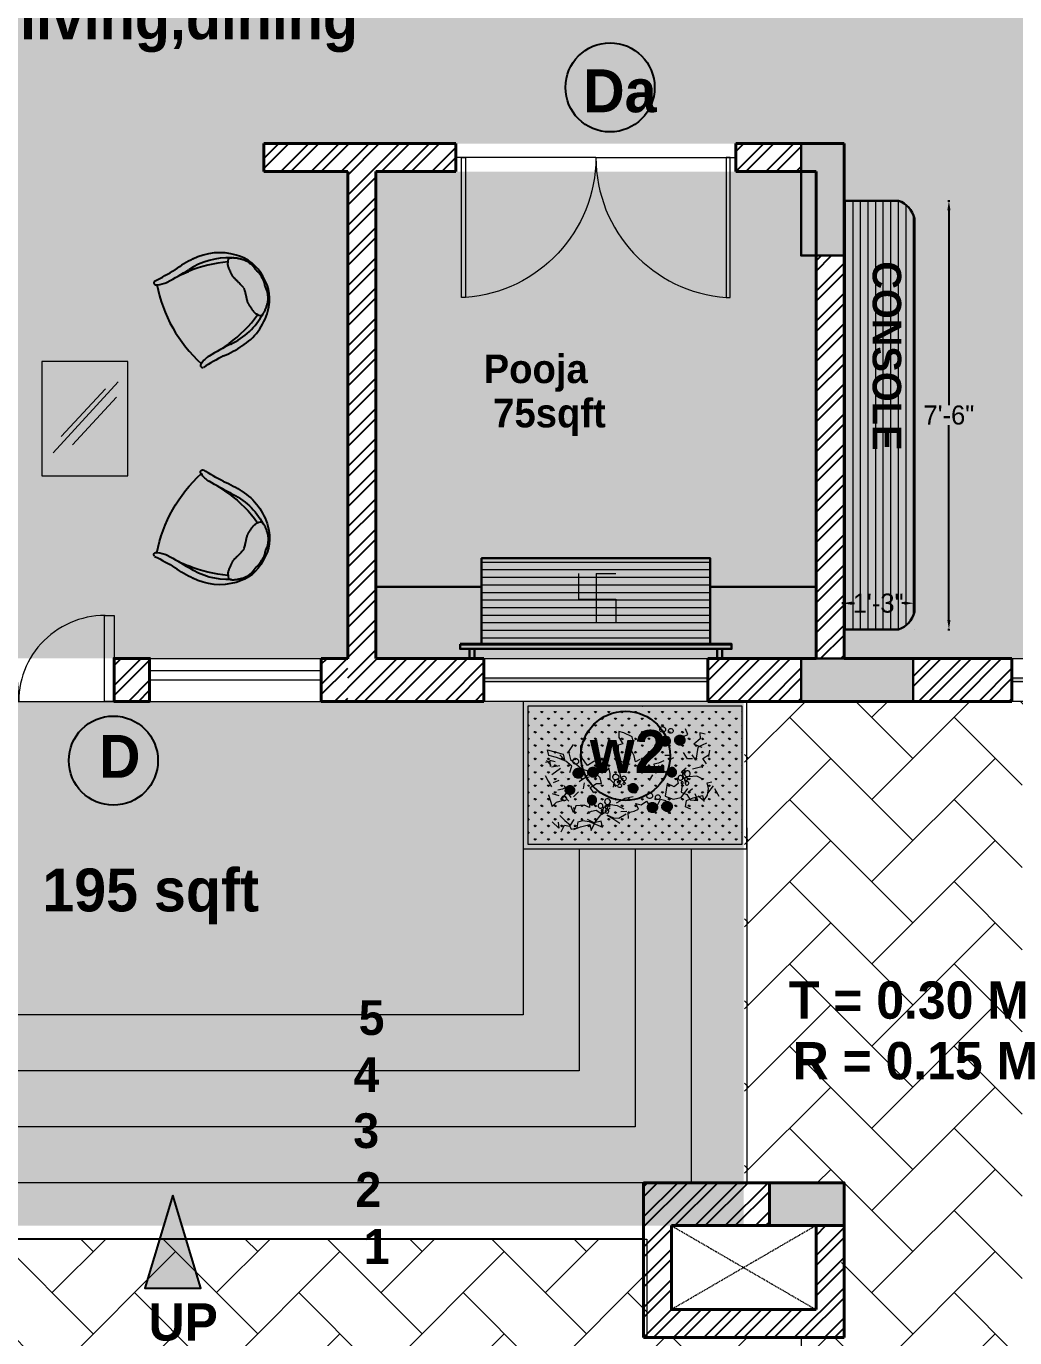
# Model space of a CAD drawing. Header units: feet. Extents: x 3576 to 8206, y -9151 to -6616.
# Drawn here: x 5429.5 to 5636.8, y -8696.9 to -8421.8 of the extents above; entities that cross this region are included whole.
import ezdxf

# ---------------------------------------------------------------- set-up
doc = ezdxf.new("R2010")
doc.units = ezdxf.units.FT
doc.header["$PDMODE"] = 2
doc.linetypes.add('DASHED2', pattern=[0.375, 0.25, -0.125])
doc.layers.get('0').update_dxf_attribs({"linetype": 'CONTINUOUS', "lineweight": 40})
doc.layers.get('Defpoints').update_dxf_attribs({"color": 90, "linetype": 'CONTINUOUS'})
for name, color, linetype, lineweight in [('1fr', 233, 'CONTINUOUS', 5), ('A-GFLR-MBND', 12, 'CONTINUOUS', 5), ('COLUMN', 254, 'CONTINUOUS', 30), ('d&w s', 240, 'CONTINUOUS', 0), ('FURNITURE', 14, 'CONTINUOUS', 0), ('H2', 7, 'CONTINUOUS', 5), ('HACHT', 8, 'CONTINUOUS', 9), ('interiors', 36, 'CONTINUOUS', 25), ('Landscape', 114, 'CONTINUOUS', 5), ('STAIR', 184, 'CONTINUOUS', 9), ('text', 47, 'CONTINUOUS', 25), ('Wall1', 7, 'CONTINUOUS', 40), ('WINDOW', 180, 'CONTINUOUS', 9)]:
    doc.layers.add(name, color=color, linetype=linetype, lineweight=lineweight)
for name, color, linetype, lineweight, true_color in [('A-GFLR-FURN', 7, 'CONTINUOUS', 5, 0xd1752e), ('dimension', 7, 'CONTINUOUS', 5, 0x2b17de), ('h12', 7, 'CONTINUOUS', 5, 0x81cdee)]:
    doc.layers.add(name, color=color, linetype=linetype, lineweight=lineweight, true_color=true_color)
doc.styles.add('ROMANS', font='sanss___.ttf')
doc.styles.get("Standard").update_dxf_attribs({"font": 'GOTHIC.TTF'})
doc.linetypes.add('ZIGZAG', pattern='A,0.0001,-0.2,[131,ltypeshp.shx,S=0.2,R=0,X=-0.2,Y=0],-0.4,[131,ltypeshp.shx,S=0.2,R=180,X=0.2,Y=0],-0.2', length=0.8001)
doc.dimstyles.new('dinesh', dxfattribs={"dimtxt": 4, "dimasz": 2, "dimexe": 0.2, "dimexo": 0.1, "dimgap": 0, "dimtad": 0, "dimtih": 1, "dimtoh": 1, "dimdec": 0, "dimzin": 0, "dimdsep": 46, "dimlunit": 4, "dimtxsty": 'Standard', "dimcen": 0, "dimclrd": 251, "dimclre": 251, "dimclrt": 256, "dimadec": 0, "dimazin": 0, "dimtfac": 0.5, "dimtdec": 0, "dimtofl": 0, "dimtmove": 0, "dimatfit": 2, "dimfxl": 0, "dimtolj": 1, "dimtzin": 0, "dimarcsym": 0})

# ---------------------------------------------------------------- blocks, each defined once
blk = doc.blocks.new('d1')
at = {"color": 8, "lineweight": 0}
blk.add_lwpolyline([(6604.4634, 416.9161, 0.392554), (6605.3019, 416.0161)], format="xyb", dxfattribs=at)
blk.add_lwpolyline([(6604.4634, 416.9161), (6605.3634, 416.9161)], dxfattribs=at)
at = {"color": 1, "lineweight": 0}
blk.add_lwpolyline([(6605.3269, 416.0161), (6605.3269, 416.9161), (6605.3019, 416.9161), (6605.3019, 416.0161)], close=True, dxfattribs=at)
blk = doc.blocks.new('*D201')
at = {"layer": 'Defpoints', "color": 0, "lineweight": 40, "transparency": 16777216}
for p in [(5619.19, -8458.4), (5615.83, -8548.36), (5622.97, -8548.36)]:
    blk.add_point(p, dxfattribs=at)
at = {"layer": 'H2', "color": 251, "lineweight": -2, "transparency": 16777216}
for p, q in [((5622.77, -8458.4), (5623.17, -8458.4)), ((5622.97, -8460.4), (5622.97, -8501.28)), ((5622.97, -8546.36), (5622.97, -8505.48)), ((5622.77, -8548.36), (5623.17, -8548.36))]:
    blk.add_line(p, q, dxfattribs=at)
at = {"layer": 'H2', "color": 251, "lineweight": 40, "transparency": 16777216}
for points in [[(5622.64, -8460.4), (5623.3, -8460.4), (5622.97, -8458.4)], [(5622.64, -8546.36), (5623.3, -8546.36), (5622.97, -8548.36)]]:
    blk.add_solid(points, dxfattribs=at)
at = {"layer": 'H2', "transparency": 16777216, "insert": (5622.97, -8503.38), "char_height": 4, "attachment_point": 5}
blk.add_mtext('\\A1;7\'-6"', dxfattribs=at)
blk = doc.blocks.new('*D202')
at = {"layer": 'Defpoints', "color": 0, "lineweight": 40, "transparency": 16777216}
for p in [(5600.64, -8528.78), (5615.64, -8528.78), (5615.64, -8542.83)]:
    blk.add_point(p, dxfattribs=at)
at = {"layer": 'H2', "color": 251, "lineweight": -2, "transparency": 16777216}
for p, q in [((5600.64, -8542.63), (5600.64, -8543.03)), ((5602.64, -8542.83), (5603.17, -8542.83)), ((5613.64, -8542.83), (5613.1, -8542.83)), ((5615.64, -8542.63), (5615.64, -8543.03))]:
    blk.add_line(p, q, dxfattribs=at)
at = {"layer": 'H2', "color": 251, "lineweight": 40, "transparency": 16777216}
for points in [[(5602.64, -8542.49), (5602.64, -8543.16), (5600.64, -8542.83)], [(5613.64, -8542.49), (5613.64, -8543.16), (5615.64, -8542.83)]]:
    blk.add_solid(points, dxfattribs=at)
at = {"layer": 'H2', "transparency": 16777216, "insert": (5608.14, -8542.83), "char_height": 4, "attachment_point": 5}
blk.add_mtext('\\A1;1\'-3"', dxfattribs=at)
blk = doc.blocks.new('Chair6')
at = {"layer": '1fr', "lineweight": 25, "flags": 128}
for points in [[(-1.26, 6.19), (-1.3, 6.18), (-1.34, 6.16), (-1.37, 6.14), (-1.4, 6.12), (-1.42, 6.09), (-1.45, 6.06), (-1.47, 6.03), (-1.49, 5.98), (-1.52, 5.93), (-1.55, 5.88), (-1.58, 5.81), (-1.61, 5.74), (-1.64, 5.66), (-1.66, 5.58), (-1.69, 5.49), (-1.71, 5.4), (-1.74, 5.3), (-1.75, 5.19), (-1.77, 5.08), (-1.78, 4.96), (-1.8, 4.84), (-1.81, 4.72), (-1.81, 4.6), (-1.82, 4.47), (-1.83, 4.35), (-1.83, 4.22), (-1.83, 4.1), (-1.83, 3.97), (-1.83, 3.85), (-1.82, 3.72), (-1.8, 3.59), (-1.78, 3.47), (-1.76, 3.34), (-1.73, 3.21), (-1.69, 3.08), (-1.65, 2.96), (-1.61, 2.83), (-1.57, 2.72), (-1.53, 2.61), (-1.48, 2.51), (-1.44, 2.41), (-1.4, 2.32), (-1.36, 2.24), (-1.31, 2.17), (-1.28, 2.11), (-1.24, 2.05), (-1.2, 2), (-1.17, 1.95), (-1.14, 1.91), (-1.11, 1.87), (-1.08, 1.84), (-1.06, 1.81), (-1.03, 1.79), (-1.01, 1.76), (-0.99, 1.74), (-0.97, 1.72), (-0.95, 1.69), (-0.93, 1.67), (-0.91, 1.64), (-0.89, 1.62), (-0.87, 1.59), (-0.85, 1.57), (-0.83, 1.54), (-0.82, 1.52), (-0.8, 1.49), (-0.78, 1.47), (-0.76, 1.44), (-0.74, 1.41), (-0.72, 1.39), (-0.7, 1.35), (-0.68, 1.32), (-0.66, 1.28), (-0.64, 1.24), (-0.62, 1.2), (-0.6, 1.15), (-0.58, 1.1), (-0.55, 1.05), (-0.53, 1), (-0.5, 0.94), (-0.47, 0.89), (-0.43, 0.84), (-0.4, 0.78), (-0.36, 0.73), (-0.32, 0.68), (-0.27, 0.63), (-0.23, 0.58), (-0.19, 0.53), (-0.14, 0.48), (-0.1, 0.43), (-0.05, 0.39), (-0.01, 0.35), (0.03, 0.31), (0.07, 0.27), (0.11, 0.24), (0.14, 0.2), (0.17, 0.17)], [(2.56, 2.55), (2.44, 2.75), (2.34, 2.92), (2.25, 3.07), (2.17, 3.2), (2.1, 3.31), (2.04, 3.42), (1.98, 3.52), (1.93, 3.61), (1.88, 3.7), (1.83, 3.79), (1.78, 3.89), (1.74, 3.97), (1.69, 4.06), (1.65, 4.14), (1.61, 4.22), (1.57, 4.3), (1.53, 4.37), (1.49, 4.44), (1.45, 4.51), (1.4, 4.57), (1.36, 4.63), (1.32, 4.69), (1.27, 4.75), (1.22, 4.8), (1.17, 4.85), (1.12, 4.91), (1.06, 4.96), (1, 5.01), (0.93, 5.07), (0.87, 5.12), (0.8, 5.18), (0.73, 5.24), (0.66, 5.31), (0.58, 5.37), (0.51, 5.44), (0.43, 5.51), (0.35, 5.58), (0.27, 5.65), (0.18, 5.72), (0.09, 5.79), (0, 5.86), (-0.11, 5.93), (-0.23, 5.99), (-0.37, 6.05), (-0.54, 6.1), (-0.74, 6.14), (-0.98, 6.17), (-1.26, 6.19)], [(2.56, 2.55), (2.76, 2.43), (2.93, 2.32), (3.08, 2.23), (3.21, 2.15), (3.32, 2.08), (3.43, 2.02), (3.53, 1.96), (3.62, 1.91), (3.71, 1.86), (3.8, 1.81), (3.89, 1.76), (3.98, 1.72), (4.07, 1.67), (4.15, 1.63), (4.23, 1.58), (4.31, 1.54), (4.38, 1.5), (4.45, 1.46), (4.52, 1.42), (4.58, 1.38), (4.64, 1.34), (4.7, 1.29), (4.75, 1.25), (4.81, 1.2), (4.86, 1.15), (4.91, 1.09), (4.97, 1.03), (5.02, 0.97), (5.07, 0.9), (5.13, 0.84), (5.19, 0.77), (5.25, 0.7), (5.31, 0.63), (5.37, 0.55), (5.44, 0.48), (5.51, 0.4), (5.58, 0.32), (5.65, 0.24), (5.72, 0.15), (5.79, 0.06), (5.86, -0.04), (5.93, -0.14), (5.99, -0.26), (6.04, -0.4), (6.09, -0.57), (6.13, -0.77), (6.16, -1.01), (6.18, -1.3)], [(6.18, -1.3), (6.17, -1.34), (6.15, -1.37), (6.14, -1.4), (6.11, -1.43), (6.09, -1.45), (6.06, -1.48), (6.02, -1.5), (5.97, -1.53), (5.92, -1.55), (5.87, -1.58), (5.8, -1.61), (5.73, -1.64), (5.66, -1.67), (5.57, -1.69), (5.48, -1.72), (5.39, -1.74), (5.29, -1.76), (5.18, -1.78), (5.07, -1.8), (4.95, -1.81), (4.83, -1.82), (4.71, -1.83), (4.59, -1.84), (4.46, -1.85), (4.34, -1.85), (4.21, -1.85), (4.09, -1.85), (3.96, -1.85), (3.84, -1.85), (3.71, -1.84), (3.58, -1.82), (3.46, -1.8), (3.33, -1.78), (3.2, -1.74), (3.07, -1.71), (2.95, -1.67), (2.83, -1.63), (2.71, -1.58), (2.6, -1.54), (2.5, -1.5), (2.4, -1.45), (2.32, -1.41), (2.24, -1.37), (2.17, -1.33), (2.1, -1.29), (2.04, -1.25), (1.99, -1.21), (1.94, -1.18), (1.9, -1.15), (1.87, -1.12), (1.84, -1.09), (1.81, -1.07), (1.78, -1.04), (1.76, -1.02), (1.74, -1), (1.71, -0.98), (1.69, -0.95), (1.66, -0.94), (1.64, -0.92), (1.61, -0.9), (1.59, -0.88), (1.56, -0.86), (1.54, -0.84), (1.51, -0.82), (1.49, -0.81), (1.46, -0.79), (1.44, -0.77), (1.41, -0.75), (1.38, -0.73), (1.35, -0.71), (1.32, -0.69), (1.28, -0.67), (1.24, -0.65), (1.19, -0.63), (1.15, -0.61), (1.1, -0.58), (1.05, -0.56), (0.99, -0.53), (0.94, -0.5), (0.89, -0.47), (0.83, -0.44), (0.78, -0.4), (0.73, -0.36), (0.68, -0.32), (0.62, -0.28), (0.58, -0.23), (0.53, -0.19), (0.48, -0.14), (0.43, -0.1), (0.39, -0.05), (0.35, -0.01), (0.31, 0.03), (0.27, 0.07), (0.24, 0.11), (0.2, 0.14), (0.17, 0.17)]]:
    blk.add_lwpolyline(points, dxfattribs=at)
at = {"layer": '1fr', "lineweight": 25}
for centre, radius, start, end in [((-22.12, 41.54), 37.05, 312.1988, 318.0499), ((2.12, 17.42), 3.97, 317.4617, 342.7297), ((5.66, 16.48), 0.343, 316.6371, 123.7903), ((-4.72, -4.7), 23.51, 26.5651, 63.1236), ((14.35, -0.52), 18.64, 128.3998, 138.9865), ((-35.94, 53.93), 56.7, 312.2169, 316.2782), ((7.38, 5.24), 9.6, 137.07, 180.4519), ((9.66, 3.17), 11.54, 130.5396, 166.9651), ((4.61, 5.04), 6.83, 178.9572, 227.5835), ((53.74, -36.22), 56.7, 133.4138, 137.4751), ((41.42, -22.34), 37.05, 131.6421, 137.4932), ((17.43, 2.03), 3.97, 106.9624, 132.2303), ((16.51, 5.57), 0.343, 325.9017, 133.0549), ((-0.44, 14.35), 18.64, 310.7056, 321.2922), ((5.28, 7.35), 9.6, 269.2401, 312.622), ((3.22, 9.65), 11.54, 282.7269, 319.1524), ((5.07, 4.58), 6.83, 222.1085, 270.7348)]:
    blk.add_arc(centre, radius, start, end, dxfattribs=at)
at = {"layer": '1fr', "color": 8, "lineweight": 25}
for centre, radius, start, end in [((-29, 38.91), 41.45, 319.3036, 321.685), ((19.4, -1.4), 21.55, 141.9403, 159.4505), ((-1.29, 19.41), 21.55, 290.2415, 307.7517), ((38.76, -29.2), 41.45, 128.007, 130.3884)]:
    blk.add_arc(centre, radius, start, end, dxfattribs=at)
blk = doc.blocks.new('door')
at = {"layer": 'Wall1', "lineweight": 5}
blk.add_line((8290.19, -3713.67), (8350.19, -3713.67), dxfattribs=at)
for points in [[(8291.19, -3677.67), (8293.19, -3677.67), (8293.19, -3713.67), (8291.19, -3713.67)], [(8347.19, -3695.67), (8349.19, -3695.67), (8349.19, -3713.67), (8347.19, -3713.67)]]:
    blk.add_lwpolyline(points, close=True, dxfattribs=at)
for centre, radius, start, end in [((8293.19, -3713.67), 36, 0, 93.1847), ((8347.19, -3713.67), 18, 83.6206, 180)]:
    blk.add_arc(centre, radius, start, end, dxfattribs=at)
blk = doc.blocks.new('A$C2C3761BB')
at = {"layer": 'Landscape'}
h = blk.add_hatch(color=1, dxfattribs=at)
edge = h.paths.add_edge_path()
edge.add_ellipse((-11.87, 2.24), major_axis=(-0.442, -0.442), ratio=1, start_angle=134.9843, end_angle=314.9843, ccw=False)
edge.add_ellipse((-11.87, 2.24), major_axis=(0.442, -0.442), ratio=1, start_angle=-135.0157, end_angle=44.9843, ccw=False)
h = blk.add_hatch(color=1, dxfattribs=at)
edge = h.paths.add_edge_path()
edge.add_ellipse((-10.09, 2.05), major_axis=(-0.442, -0.442), ratio=1, start_angle=134.9843, end_angle=314.9843, ccw=False)
edge.add_ellipse((-10.09, 2.05), major_axis=(-0.442, -0.442), ratio=1, start_angle=-45.0157, end_angle=134.9843, ccw=False)
h = blk.add_hatch(color=1, dxfattribs=at)
edge = h.paths.add_edge_path()
edge.add_ellipse((-23, 0.33), major_axis=(-0.442, -0.442), ratio=1, start_angle=134.9843, end_angle=314.9843, ccw=False)
edge.add_ellipse((-23, 0.33), major_axis=(0.442, -0.442), ratio=1, start_angle=-135.0157, end_angle=44.9843, ccw=False)
h = blk.add_hatch(color=1, dxfattribs=at)
edge = h.paths.add_edge_path()
edge.add_ellipse((-21.22, 0.14), major_axis=(-0.442, -0.442), ratio=1, start_angle=134.9843, end_angle=314.9843, ccw=False)
edge.add_ellipse((-21.22, 0.14), major_axis=(-0.442, -0.442), ratio=1, start_angle=-45.0157, end_angle=134.9843, ccw=False)
h = blk.add_hatch(color=50, dxfattribs=at)
h.dxf.hatch_style = 1
edge = h.paths.add_edge_path()
edge.add_ellipse((-24.38, -1.5), major_axis=(0.406, -0.406), ratio=1, start_angle=44.9843, end_angle=224.9843, ccw=False)
edge.add_ellipse((-24.38, -1.5), major_axis=(-0.406, -0.406), ratio=1, start_angle=-45.0157, end_angle=134.9843, ccw=False)
h = blk.add_hatch(color=50, dxfattribs=at)
h.dxf.hatch_style = 1
edge = h.paths.add_edge_path()
edge.add_ellipse((-11.76, -1.63), major_axis=(-0.406, -0.406), ratio=1, start_angle=135.0157, end_angle=315.0157)
edge.add_ellipse((-11.76, -1.63), major_axis=(0.406, -0.406), ratio=1, start_angle=225.0157, end_angle=405.0157)
h = blk.add_hatch(color=50, dxfattribs=at)
h.dxf.hatch_style = 1
edge = h.paths.add_edge_path()
edge.add_ellipse((-21.96, -3.21), major_axis=(-0.406, -0.406), ratio=1, start_angle=135.0157, end_angle=315.0157)
edge.add_ellipse((-21.96, -3.21), major_axis=(0.406, -0.406), ratio=1, start_angle=225.0157, end_angle=405.0157)
h = blk.add_hatch(color=50, dxfattribs=at)
h.dxf.hatch_style = 1
edge = h.paths.add_edge_path()
edge.add_ellipse((-16.76, -2.69), major_axis=(0.406, -0.406), ratio=1, start_angle=44.9843, end_angle=224.9843, ccw=False)
edge.add_ellipse((-16.76, -2.69), major_axis=(-0.406, -0.406), ratio=1, start_angle=-45.0157, end_angle=134.9843, ccw=False)
h = blk.add_hatch(color=1, dxfattribs=at)
edge = h.paths.add_edge_path()
edge.add_ellipse((-14.88, -5.43), major_axis=(-0.442, -0.442), ratio=1, start_angle=134.9843, end_angle=314.9843, ccw=False)
edge.add_ellipse((-14.88, -5.43), major_axis=(0.442, -0.442), ratio=1, start_angle=-135.0157, end_angle=44.9843, ccw=False)
h = blk.add_hatch(color=1, dxfattribs=at)
edge = h.paths.add_edge_path()
edge.add_ellipse((-13.1, -5.62), major_axis=(-0.442, -0.442), ratio=1, start_angle=134.9843, end_angle=314.9843, ccw=False)
edge.add_ellipse((-13.1, -5.62), major_axis=(-0.442, -0.442), ratio=1, start_angle=-45.0157, end_angle=134.9843, ccw=False)
at = {"layer": 'Landscape', "linetype": 'ZIGZAG'}
for p, q in [((-26.15, 3.1), (-26.18, 3.82)), ((-26.18, 3.82), (-24.38, 2.95)), ((-23, 3.9), (-23.7, 3.15)), ((-22.23, 2.78), (-22.12, 3.51)), ((-22.12, 3.51), (-21.29, 4.41)), ((-17.23, 4.44), (-17.35, 3.71)), ((-17.35, 3.71), (-17.02, 2.85)), ((-16.64, 4.17), (-17.23, 4.44)), ((-15.75, 3.49), (-16.64, 4.17)), ((-15.71, 2.76), (-15.75, 3.49)), ((-8.99, 2.55), (-9.16, 3.27)), ((-26.68, 2.36), (-26.1, 2.38)), ((-26.54, 2.56), (-26.07, 1.86)), ((-26.13, 2.47), (-26.24, 1.74)), ((-25.27, 2.71), (-26.15, 3.1)), ((-25.54, 2.2), (-26.13, 2.47)), ((-25.05, 1.62), (-26.09, 1.66)), ((-24.22, 2.03), (-25.27, 2.71)), ((-24.35, 2.22), (-24.82, 2.93)), ((-24.38, 2.95), (-24.35, 2.22)), ((-23.61, 1.33), (-24.22, 2.03)), ((-23.7, 3.15), (-23.65, 2.14)), ((-23.65, 2.14), (-22.44, 0.74)), ((-22.2, 2.06), (-22.23, 2.78)), ((-21.73, 1.06), (-22.2, 2.06)), ((-17.6, 2.83), (-17.84, 1.66)), ((-17.84, 1.66), (-17.81, 0.94)), ((-17.02, 2.85), (-17.6, 2.83)), ((-16.11, 1.88), (-15.71, 2.76)), ((-15.94, 1.16), (-16.11, 1.88)), ((-9.56, 2.38), (-8.99, 2.55)), ((-7.65, 1.74), (-8.5, 1.27)), ((-7.53, 2.47), (-7.65, 1.74)), ((-6.94, 2.2), (-7.53, 2.47)), ((-27.03, 0.77), (-26.78, 0.04)), ((-26.78, 0.04), (-26.52, -0.7)), ((-25.04, 1.27), (-26.2, 0.73)), ((-24.75, 0.65), (-24.76, 0.79)), ((-24.02, 0.59), (-23.61, 1.33)), ((-22.44, 0.74), (-21.1, 0.08)), ((-20.87, 1.39), (-21.73, 1.06)), ((-20.49, -0.71), (-21.1, 0.13)), ((-20.3, 1.56), (-20.87, 1.39)), ((-19.71, 1.29), (-20.3, 1.56)), ((-20.11, 0.55), (-19.71, 1.29)), ((-19.79, -0.16), (-20.11, 0.55)), ((-19.23, 0.3), (-19.79, -0.16)), ((-19.2, -0.42), (-19.23, 0.3)), ((-17.78, 0.22), (-18.04, -0.52)), ((-17.81, 0.94), (-17.21, 0.53)), ((-16.62, 0.27), (-17.78, 0.22)), ((-17.21, 0.53), (-16.62, 0.27)), ((-15.91, 0.44), (-15.94, 1.16)), ((-15.33, 0.61), (-15.91, 0.44)), ((-14.44, 0.07), (-14.76, 0.78)), ((-11.65, 0.41), (-12.23, 0.53)), ((-11.25, 0.07), (-11.82, -0.1)), ((-9.59, -0.37), (-9.91, 0.49)), ((-8.62, -0.7), (-8.94, 0.01)), ((-8.36, 0.04), (-8.62, -0.7)), ((-8.5, 1.27), (-7.61, 0.73)), ((-8.1, 0.77), (-8.36, 0.04)), ((-7.53, 0.94), (-8.1, 0.77)), ((-6.96, 1.11), (-7.53, 0.94)), ((-6.97, -0.55), (-6.71, 0.19)), ((-25.82, -1.96), (-26.56, -1.56)), ((-26.18, -0.24), (-25.46, -0.07)), ((-25.27, -1.22), (-25.85, -1.24)), ((-24.55, -1.04), (-25.27, -1.22)), ((-24.98, -0.81), (-24.8, -1.53)), ((-24.8, -1.53), (-24.06, -1.93)), ((-22.39, -0.41), (-23.1, -0.73)), ((-22.51, -0.94), (-22.76, -1.67)), ((-21.81, -0.39), (-22.39, -0.41)), ((-21.67, -0.04), (-22.25, -0.2)), ((-21.9, -1.64), (-21.04, -1.31)), ((-20.97, -0.66), (-21.58, -0.11)), ((-21.04, -1.31), (-20.46, -1.43)), ((-20.46, -1.43), (-20.49, -0.71)), ((-19.31, -1.15), (-19.2, -0.42)), ((-18.85, -1.85), (-19.31, -1.15)), ((-18.87, -1.36), (-19.13, -2.1)), ((-18.29, -1.19), (-18.87, -1.36)), ((-18.26, -1.92), (-18.29, -1.19)), ((-18.04, -0.52), (-18.01, -1.24)), ((-18.01, -1.24), (-17.54, -1.94)), ((-14.64, -2.11), (-14.09, -1.51)), ((-13.72, -0.99), (-14.46, -0.58)), ((-13.18, -0.24), (-13.75, -0.26)), ((-13.75, -0.26), (-13.72, -0.99)), ((-13.2, -0.52), (-13.32, -1.25)), ((-12.46, -0.07), (-13.18, -0.24)), ((-12.79, -1.16), (-12.33, -1.86)), ((-12.35, -1.43), (-12.5, -1.44)), ((-10.51, -1.72), (-9.94, -1.41)), ((-9, -0.49), (-9.59, -0.37)), ((-7.75, -0.66), (-6.89, -0.33)), ((-7.43, -1.37), (-7.75, -0.66)), ((-27.08, -1.61), (-27.09, -1.76)), ((-27.08, -1.61), (-26.86, -3.07)), ((-26.86, -3.07), (-26.26, -2.66)), ((-26.26, -2.66), (-25.24, -2.56)), ((-25.46, -2.31), (-24.77, -1.7)), ((-24.75, -2.83), (-25.21, -2.12)), ((-24.77, -1.7), (-24.45, -2.41)), ((-24.09, -2.38), (-23.38, -1.92)), ((-22.2, -2.59), (-22.42, -4.05)), ((-22.2, -2.59), (-22.19, -2.74)), ((-21.58, -2.35), (-21.9, -1.64)), ((-12.57, -2.88), (-12.83, -3.62)), ((-11.83, -3.43), (-12.57, -2.88)), ((-11.26, -3.12), (-11.83, -3.43)), ((-11.29, -2.39), (-11.26, -3.12)), ((-10.11, -1.69), (-10.66, -2.29)), ((-10.48, -2.44), (-10.51, -1.72)), ((-10.29, -3.3), (-10.48, -2.44)), ((-8.87, -2.66), (-9.89, -2.56)), ((-9.21, -1.66), (-8.05, -1.61)), ((-8.28, -3.07), (-8.87, -2.66)), ((-8.05, -1.61), (-8.04, -1.76)), ((-26.16, -4.35), (-25.69, -5.05)), ((-24.44, -4.28), (-24.62, -3.42)), ((-24.04, -3.54), (-24.44, -4.28)), ((-24.27, -4.41), (-24.3, -3.69)), ((-23.02, -3.64), (-24.04, -3.54)), ((-22.42, -4.05), (-23.02, -3.64)), ((-22.84, -4.7), (-22.26, -4.53)), ((-22.26, -4.53), (-21.68, -4.51)), ((-21.68, -4.51), (-21.08, -5.06)), ((-21.08, -5.06), (-20.68, -4.32)), ((-20.68, -4.32), (-19.82, -4.14)), ((-20.65, -4.98), (-19.94, -4.52)), ((-19.82, -4.14), (-19.08, -4.4)), ((-19.09, -4.05), (-17.95, -3.71)), ((-19.08, -4.4), (-18.34, -4.94)), ((-17.95, -3.71), (-16.94, -3.67)), ((-16.76, -4.59), (-16.17, -4.85)), ((-16.58, -5.3), (-16.76, -4.59)), ((-16.17, -4.85), (-15.46, -4.53)), ((-15.46, -4.53), (-15.14, -5.24)), ((-14.26, -5.35), (-13.72, -4.6)), ((-13.72, -4.6), (-13.12, -4.87)), ((-12.83, -3.62), (-13.09, -4.35)), ((-13.09, -4.35), (-12.2, -4.89)), ((-11.19, -4.85), (-10.21, -3.94)), ((-10.82, -3.34), (-11.07, -4.22)), ((-11.07, -4.22), (-10.48, -4.63)), ((-10.48, -4.63), (-10.16, -5.34)), ((-10.2, -4.33), (-9.64, -4.02)), ((-9.28, -5.59), (-9.46, -4.73)), ((-7.99, -5.15), (-7.73, -4.41)), ((-7.91, -4.94), (-7.07, -4.18)), ((-7.76, -3.69), (-7.18, -3.67)), ((-7.73, -4.41), (-7.76, -3.69)), ((-7, -4.53), (-6.67, -5.53)), ((-26.54, -5.83), (-27.23, -4.94)), ((-26.51, -5.11), (-26.54, -5.83)), ((-26.36, -6.33), (-25.81, -5.58)), ((-25.81, -5.58), (-25.22, -5.84)), ((-25.69, -5.05), (-25.08, -5.75)), ((-25.26, -5.53), (-25.09, -6.24)), ((-25.09, -6.24), (-24.36, -6.21)), ((-25.08, -5.75), (-24.53, -5.15)), ((-24.79, -6.32), (-23.93, -6.14)), ((-24.36, -6.21), (-24.11, -5.48)), ((-24.11, -5.48), (-23.53, -5.45)), ((-23.93, -6.14), (-22.77, -6.09)), ((-23.53, -5.45), (-22.79, -5.71)), ((-22.2, -5.97), (-22.95, -5.43)), ((-22.79, -5.71), (-21.3, -6.66)), ((-22.77, -6.09), (-22.74, -6.81)), ((-22.74, -6.81), (-22.06, -5.91)), ((-21.33, -5.94), (-22.2, -5.97)), ((-22.06, -5.91), (-21.22, -5.15)), ((-21.3, -6.66), (-21.33, -5.94)), ((-21.22, -5.15), (-20.65, -4.98)), ((-20.49, -5.32), (-19.89, -5.88)), ((-19.74, -5.87), (-20.49, -5.32)), ((-19.89, -5.88), (-19.14, -6.57)), ((-19.16, -5.99), (-19.74, -5.87)), ((-18.16, -5.66), (-19.16, -5.99)), ((-18.75, -5.19), (-18.03, -5.31)), ((-17.99, -6.23), (-17.88, -5.5)), ((-17.88, -5.5), (-17.15, -5.47)), ((-17.15, -5.47), (-16.58, -5.3)), ((-15.14, -5.24), (-14.26, -5.35)), ((-13.12, -4.87), (-12.94, -5.73)), ((-12.94, -5.73), (-12.91, -6.59)), ((-12.2, -4.89), (-11.19, -4.85)), ((-10.9, -6.08), (-10.64, -5.34)), ((-10.3, -6.48), (-10.9, -6.08)), ((-10.64, -5.34), (-9.78, -5.16)), ((-10.16, -5.34), (-9.28, -5.59)), ((-9.78, -5.16), (-8.62, -5.11)), ((-9.15, -5.05), (-8.54, -5.75)), ((-8.62, -5.11), (-8.59, -5.83)), ((-8.54, -5.75), (-7.99, -5.15))]:
    blk.add_line(p, q, dxfattribs=at)
at = {"layer": 'Landscape'}
for p, q in [((-21.96, 4.39), (-21.96, 4.39)), ((-17.42, 4.64), (-17.42, 4.64)), ((-16, 3.23), (-16, 3.23)), ((-10.96, 3.23), (-10.96, 3.23)), ((-21.96, 1.87), (-21.96, 1.87)), ((-13.88, 2.87), (-13.88, 2.87)), ((-13.48, 1.97), (-13.48, 1.97)), ((-8.43, 1.97), (-8.43, 1.97)), ((-24.61, 0.06), (-24.61, 0.06)), ((-22.09, 1.32), (-22.09, 1.32)), ((-19.43, 0.6), (-19.43, 0.6)), ((-17.42, 1.11), (-17.42, 1.11)), ((-16, 0.7), (-16, 0.7)), ((-10.96, 0.7), (-10.96, 0.7)), ((-10.35, 1.11), (-10.35, 1.11)), ((-7.32, 0.6), (-7.32, 0.6)), ((-23.57, -0.84), (-23.57, -0.84)), ((-21.96, -0.66), (-21.96, -0.66)), ((-21.96, -0.94), (-21.96, -0.94)), ((-18.53, -0.56), (-18.53, -0.56)), ((-18.53, -0.84), (-18.53, -0.84)), ((-17.42, -0.18), (-17.42, -0.18)), ((-13.88, -0.66), (-13.88, -0.66)), ((-13.48, -0.56), (-13.48, -0.56)), ((-13.48, -0.84), (-13.48, -0.84)), ((-10.35, -0.18), (-10.35, -0.18)), ((-8.43, -0.84), (-8.43, -0.84)), ((-21.05, -2.1), (-21.05, -2.1)), ((-19.43, -1.92), (-19.43, -1.92)), ((-19.43, -2.2), (-19.43, -2.2)), ((-16, -1.82), (-16, -1.82)), ((-16, -2.1), (-16, -2.1)), ((-13.88, -1.95), (-13.88, -1.95)), ((-7.32, -1.7), (-7.32, -1.7))]:
    blk.add_line(p, q, dxfattribs=at)
at = {"layer": 'Landscape', "color": 1}
for centre, major_axis, start_param, end_param in [((-11.92, 3.71), (-0.251, 0.251), -1.570796, 4.712389), ((-10.98, 3.36), (-0.206, 0.206), -1.570796, 4.712389), ((-23.05, 1.8), (-0.251, 0.251), -1.570796, 4.712389), ((-11.87, 2.24), (0.442, 0.442), 4.712389, 10.995574), ((-10.09, 2.05), (0.442, 0.442), 4.712389, 10.995574), ((-23, 0.33), (0.442, 0.442), 4.712389, 10.995574), ((-21.22, 0.14), (0.442, 0.442), 4.712389, 10.995574), ((-18.59, -0.97), (-0.251, 0.251), -1.570796, 4.712389), ((-18.32, -1.59), (-0.128, 0.128), -1.570796, 4.712389), ((-17.65, -1.32), (0.206, 0.206), 4.712389, 10.995574), ((-25.26, -2.37), (0.206, 0.206), 4.712389, 10.995574), ((-18.32, -2.1), (0.162, 0.162), 4.712389, 10.995574), ((-17.75, -1.94), (0.0972, 0.0972), 4.712389, 10.995574), ((-14.88, -5.43), (0.442, 0.442), 4.712389, 10.995574), ((-14.94, -3.96), (-0.251, 0.251), -1.570796, 4.712389), ((-13.99, -4.32), (-0.206, 0.206), -1.570796, 4.712389), ((-13.1, -5.62), (0.442, 0.442), 4.712389, 10.995574)]:
    blk.add_ellipse(centre, major_axis=major_axis, ratio=1, start_param=start_param, end_param=end_param, dxfattribs=at)
at = {"layer": 'Landscape', "color": 50}
for centre, major_axis, start_param, end_param in [((-24.38, -1.5), (-0.406, 0.406), 3.141593, 9.424778), ((-16.76, -2.69), (0.406, 0.406), 4.712389, 10.995574)]:
    blk.add_ellipse(centre, major_axis=major_axis, ratio=1, start_param=start_param, end_param=end_param, dxfattribs=at)
at = {"layer": 'Landscape', "color": 50, "extrusion": (0, 0, -1)}
for centre in [(-11.76, -1.63), (-21.96, -3.21)]:
    blk.add_ellipse(centre, major_axis=(-0.406, 0.406), ratio=1, start_param=4.712389, end_param=10.995574, dxfattribs=at)
at = {"layer": 'Landscape', "color": 1, "extrusion": (0, 0, -1)}
for centre, major_axis, start_param, end_param in [((-10.87, -2.5), (-0.206, 0.206), 4.712389, 10.995574), ((-10.76, -3.12), (-0.0972, 0.0972), 4.712389, 10.995574), ((-10.2, -3.28), (-0.162, 0.162), 4.712389, 10.995574), ((-10.2, -2.77), (0.128, 0.128), 4.712389, 10.995574), ((-9.93, -2.15), (0.251, 0.251), -1.570796, 4.712389), ((-21.08, -4.08), (-0.206, 0.206), 4.712389, 10.995574), ((-20.97, -4.7), (-0.0972, 0.0972), 4.712389, 10.995574), ((-20.4, -4.86), (-0.162, 0.162), 4.712389, 10.995574), ((-20.4, -4.35), (0.128, 0.128), 4.712389, 10.995574), ((-20.13, -3.72), (0.251, 0.251), -1.570796, 4.712389)]:
    blk.add_ellipse(centre, major_axis=major_axis, ratio=1, start_param=start_param, end_param=end_param, dxfattribs=at)

msp = doc.modelspace()

# ---------------------------------------------------------------- hatches: boundary and pattern name
at = {"layer": 'A-GFLR-FURN'}
msp.add_hatch(color=7, dxfattribs=at).paths.add_polyline_path([(5460.2107, -8666.9669), (5454.3412, -8686.5321), (5466.0803, -8686.5321)])
at = {"layer": 'COLUMN', "lineweight": 25}
h = msp.add_hatch(dxfattribs=at)
h.set_pattern_fill('ANSI32', color=32, scale=0.469565, style=0)
h.set_pattern_definition([(45, (5479.2734, -8563.4086), (-3.16261, 3.16261), []), (45, (5481.3818, -8563.4086), (-3.16261, 3.16261), [])])
h.paths.add_polyline_path([(5479.2734, -8446.4086), (5519.5777, -8446.4086), (5519.5777, -8452.2782), (5502.7516, -8452.2782), (5502.7516, -8554.4086), (5525.4473, -8554.4086), (5525.4473, -8563.4086), (5496.8821, -8563.4086), (5496.8821, -8452.2782), (5479.2734, -8452.2782)])
h = msp.add_hatch(dxfattribs=at)
h.set_pattern_fill('ANSI32', color=32, scale=0.469565, style=0)
h.set_pattern_definition([(45, (5578.2734, -8452.278), (-3.1626, 3.1626), []), (45, (5580.3818, -8452.278), (-3.1626, 3.1626), [])])
h.paths.add_polyline_path([(5578.2734, -8446.4086), (5591.969, -8446.4086), (5591.969, -8452.2782), (5578.2734, -8452.2782)])
at = {"layer": 'COLUMN'}
for points in [[(5600.969, -8469.9049), (5600.969, -8446.4266), (5591.969, -8446.4266), (5591.969, -8469.9049)], [(5615.4473, -8554.4086), (5591.969, -8554.4086), (5591.969, -8563.4086), (5615.4473, -8563.4086)], [(5600.969, -8664.3831), (5585.3168, -8664.3831), (5585.3168, -8673.3831), (5600.969, -8673.3831)]]:
    msp.add_hatch(color=256, dxfattribs=at).paths.add_polyline_path(points)
at = {"layer": 'COLUMN', "lineweight": 25}
h = msp.add_hatch(dxfattribs=at)
h.set_pattern_fill('ANSI32', color=32, scale=0.469565, style=0)
h.set_pattern_definition([(45, (5159.5777, -8141.2092), (-3.162612, 3.162612), []), (45, (5161.686, -8141.2092), (-3.162612, 3.162612), [])])
h.paths.add_polyline_path([(5572.4038, -8554.4086), (5591.969, -8554.4086), (5591.969, -8563.4086), (5572.4038, -8563.4086)])
h.paths.add_polyline_path([(5595.0994, -8469.9049), (5600.969, -8469.9049), (5600.969, -8554.4086), (5595.0994, -8554.4086)])
h.paths.add_polyline_path([(5615.4473, -8563.4086), (5636.1864, -8563.4086), (5636.1864, -8554.4086), (5615.4473, -8554.4086)])
h = msp.add_hatch(dxfattribs=at)
h.set_pattern_fill('ANSI32', color=32, scale=0.469565, style=0)
h.set_pattern_definition([(45, (-6750.9415, -3813.644), (-3.162612, 3.162612), []), (45, (-6748.833, -3813.644), (-3.162612, 3.162612), [])])
h.paths.add_polyline_path([(5447.8821, -8554.4086), (5455.3331, -8554.4086), (5455.3331, -8563.4086), (5447.8821, -8563.4086)])
h = msp.add_hatch(dxfattribs=at)
h.set_pattern_fill('ANSI32', color=32, scale=0.469565, style=0)
h.set_pattern_definition([(45, (-6720.3763, -3813.644), (-3.162612, 3.162612), []), (45, (-6718.268, -3813.644), (-3.162612, 3.162612), [])])
h.paths.add_polyline_path([(5491.3331, -8554.4031), (5491.3331, -8563.409), (5496.8821, -8563.4086), (5496.8821, -8554.4027)])
h = msp.add_hatch(dxfattribs=at)
h.set_pattern_fill('ANSI32', color=32, scale=0.469565, style=0)
h.set_pattern_definition([(45, (5558.904, -8696.8614), (-3.1626, 3.1626), []), (45, (5561.012, -8696.8614), (-3.1626, 3.1626), [])])
h.paths.add_polyline_path([(5585.3168, -8664.3831), (5558.9038, -8664.3831), (5558.9038, -8696.8614), (5600.969, -8696.8614), (5600.969, -8673.3831), (5595.0994, -8673.3831), (5595.0994, -8690.9918), (5564.7734, -8690.9918), (5564.7734, -8673.3831), (5585.3168, -8673.3831)])
at = {"layer": 'Defpoints', "lineweight": 40}
h = msp.add_hatch(color=256, dxfattribs=at)
h.set_gradient(color1=(184, 190, 182), color2=(252, 253, 252), one_color=1, tint=0.99, name='INVCYLINDER')
h.paths.add_polyline_path([(5502.7516, -8452.2782), (5595.0994, -8452.2782), (5595.0994, -8554.4086), (5502.7516, -8554.4086)])
h = msp.add_hatch(color=256, dxfattribs=at)
h.set_gradient(color1=(255, 191, 127), color2=(255, 222, 189), one_color=1, tint=0.87, name='INVCYLINDER')
h.paths.add_polyline_path([(5357.5777, -8563.3204), (5579.9364, -8563.3204), (5579.9364, -8673.3831), (5357.5777, -8673.3831)])
at = {"layer": 'dimension', "lineweight": 40}
msp.add_hatch(color=150, dxfattribs=at).paths.add_polyline_path([(5572.4038, -8558.5173), (5525.4473, -8558.5173), (5525.4473, -8559.2999), (5572.4038, -8559.2999)])
h = msp.add_hatch(color=150, dxfattribs=at)
h.paths.add_polyline_path([(5766.4907, -8558.5173), (5825.1864, -8558.5173), (5825.1864, -8559.2999), (5766.4907, -8559.2999)])
h.paths.add_polyline_path([(5636.1864, -8558.5173), (5694.8821, -8558.5173), (5694.8821, -8559.2999), (5636.1864, -8559.2999)])
at = {"layer": 'HACHT', "lineweight": 40}
h = msp.add_hatch(color=256, dxfattribs=at)
h.set_gradient(color1=(204, 159, 213), color2=(225, 198, 230), one_color=1, tint=0.84, name='INVCYLINDER')
h.paths.add_polyline_path([(5152.9255, -8302.8179), (5351.5777, -8302.8179), (5351.5777, -8366.2074), (5357.5777, -8366.2074), (5357.5777, -8248.8179), (5591.969, -8248.6904), (5591.969, -8362.8238), (5848.6647, -8362.8238), (5848.6647, -8554.4086), (5600.969, -8554.4086), (5600.969, -8446.4086), (5479.2734, -8446.4086), (5479.2734, -8452.2782), (5496.8821, -8452.2782), (5496.8843, -8554.4009), (5354.4473, -8554.4009), (5354.4473, -8469.9049), (5357.5777, -8469.9049), (5357.5777, -8446.4266), (5348.5777, -8446.4266), (5348.5777, -8514.1223), (5276.1864, -8514.1223), (5276.1864, -8446.4266), (5152.9255, -8446.4266)])
edge = h.paths.add_edge_path(flags=0)
edge.add_arc((5504.0198, -8325.2509), 39, 270, 360)
edge.add_line((5543.0198, -8325.2509), (5543.0198, -8295.7726))
edge.add_line((5543.0198, -8295.7726), (5406.4908, -8295.7726))
edge.add_line((5406.4908, -8295.7726), (5406.4908, -8364.2509))
edge.add_line((5406.4908, -8364.2509), (5504.0198, -8364.2509))
at = {"layer": 'HACHT'}
h = msp.add_hatch(dxfattribs=at)
h.set_pattern_fill('ANSI31', color=255, scale=0.5, angle=45, style=0)
h.set_pattern_definition([(90, (5929.8821, -8945.735), (-1.5875, 6e-16), [])])
edge = h.paths.add_edge_path()
edge.add_arc((5610.539, -8463.4727), 5.4013, 14.732927, 69.887851)
edge.add_line((5612.3963, -8458.4007), (5600.7627, -8458.4007))
edge.add_line((5600.7627, -8458.4007), (5600.7627, -8548.3561))
edge.add_line((5600.7627, -8548.3561), (5612.3963, -8548.3551))
edge.add_arc((5610.539, -8543.2832), 5.4013, 290.112149, 345.267073)
edge.add_line((5615.7627, -8544.6568), (5615.7627, -8462.099))
h = msp.add_hatch(dxfattribs=at)
h.set_pattern_fill('ANSI31', color=255, scale=0.5, angle=135, style=0)
h.set_pattern_definition([(180, (-2255.0911, -5287.7579), (-3e-16, -1.5875), [])])
h.paths.add_polyline_path([(5524.943, -8551.4086), (5572.9255, -8551.4086), (5572.9255, -8533.4086), (5524.943, -8533.4086)])
at = {"layer": 'Landscape', "lineweight": 15}
h = msp.add_hatch(dxfattribs=at)
h.set_pattern_fill('AR-HBONE', color=43, scale=0.12, style=0)
h.set_pattern_definition([(45, (-2255.599, -5290.758), (2e-15, 17.242092), [36.576, -12.192]), (135, (-2246.978, -5282.137), (2e-15, 17.242092), [36.576, -12.192])])
h.paths.add_polyline_path([(5580.1132, -8563.4086), (5580.1132, -8664.4714), (5600.461, -8664.4714), (5600.461, -8696.9496), (5591.461, -8696.9496), (5591.461, -8776.2962), (5600.661, -8776.2962), (5600.661, -8794.2962), (5992.7444, -8794.2962), (5992.7444, -8776.2962), (6001.9444, -8776.2962), (6001.9444, -8563.4086)])
h.paths.add_polyline_path([(5762.148, -8779.427), (5862.148, -8779.427), (5862.148, -8579.427), (5762.148, -8579.427)], flags=16)
h.paths.add_polyline_path([(5638.3274, -8579.427), (5738.3274, -8579.427), (5738.3274, -8779.427), (5638.3274, -8779.427)], flags=16)
h.paths.add_polyline_path([(5884.0446, -8579.427), (5984.0446, -8579.427), (5984.0446, -8779.3655), (5884.0446, -8779.3655)], flags=16)
at = {"layer": 'Landscape'}
h = msp.add_hatch(dxfattribs=at)
h.set_pattern_fill('GRASS', color=62, scale=0.078261, style=0)
h.set_pattern_definition([(90, (-2255.0911, -5290.7579), (-1.40560435, 1.40560435), [0.3727174, -2.4384913]), (45, (-2255.0911, -5290.758), (-1.4056053, 1.4056053), [0.3727174, -1.6151087]), (135, (-2255.0911, -5290.758), (-1.4056053, -1.4056053), [0.3727174, -1.6151087])])
h.paths.add_polyline_path([(5534.6647, -8564.4086), (5534.6647, -8593.3804), (5579.6212, -8593.3804), (5579.6212, -8564.4086)])
at = {"layer": 'Landscape', "lineweight": 15}
h = msp.add_hatch(dxfattribs=at)
h.set_pattern_fill('AR-HBONE', color=43, scale=0.12, style=0)
h.set_pattern_definition([(45, (-2255.091, -5290.758), (2e-15, 17.242092), [36.576, -12.192]), (135, (-2246.47, -5282.137), (2e-15, 17.242092), [36.576, -12.192])])
h.paths.add_polyline_path([(5026.5342, -8612.432), (4978.5216, -8612.432), (4978.5109, -8753.8061), (5362.5751, -8753.8352), (5362.5751, -8840.8614), (6002.4524, -8840.8614), (6002.4524, -8794.2962), (5591.969, -8794.2962), (5591.969, -8696.9496), (5559.6399, -8696.9496), (5559.6399, -8676.2105), (5386.0888, -8676.2105), (5386.0888, -8696.9496), (5348.5777, -8696.9496), (5348.5777, -8673.4714), (5167.7951, -8673.4714), (5167.7951, -8685.2105), (5161.9255, -8685.2105), (5161.9255, -8673.4714), (5026.5342, -8673.4714)])

# ---------------------------------------------------------------- linework, layer by layer
for p, q in [((5455.3331, -8563.4086), (5455.3331, -8554.4018)), ((5491.3331, -8563.4086), (5491.3331, -8554.401))]:
    msp.add_line(p, q)
at = {"layer": '1fr', "lineweight": 30}
for p, q in [((5612.3963, -8458.4007), (5600.969, -8458.4007)), ((5502.7516, -8539.4086), (5524.9255, -8539.4086)), ((5572.9255, -8539.4086), (5595.0994, -8539.4086)), ((5520.4473, -8552.4086), (5577.3978, -8552.4086))]:
    msp.add_line(p, q, dxfattribs=at)
for points in [[(5615.7627, -8462.099), (5615.7627, -8544.6568)], [(5612.3963, -8548.3551), (5600.969, -8548.356)]]:
    msp.add_lwpolyline(points, dxfattribs=at)
for points in [[(5524.943, -8551.4086), (5572.9255, -8551.4086), (5572.9255, -8533.4086), (5524.943, -8533.4086)], [(5520.4473, -8551.4086), (5577.3978, -8551.4086), (5577.3978, -8552.4086), (5520.4473, -8552.4086)], [(5522.4473, -8552.4086), (5523.4473, -8552.4086), (5523.4473, -8554.4086), (5522.4473, -8554.4086)], [(5574.3978, -8552.4086), (5575.3978, -8552.4086), (5575.3978, -8554.4086), (5574.3978, -8554.4086)]]:
    msp.add_lwpolyline(points, close=True, dxfattribs=at)
for centre, start, end in [((5610.539, -8463.4727), 14.732927, 69.887851), ((5610.539, -8543.2832), 290.112149, 345.267073)]:
    msp.add_arc(centre, 5.4013, start, end, dxfattribs=at)
at = {"layer": 'A-GFLR-FURN'}
msp.add_lwpolyline([(5615.7627, -8548.3548), (5615.7627, -8548.3551)], dxfattribs=at)
at = {"layer": 'A-GFLR-MBND', "color": 7, "linetype": 'DASHED2'}
for p, q in [((5564.7734, -8673.3831), (5595.0994, -8690.9918)), ((5595.0994, -8673.3831), (5564.7734, -8690.9918))]:
    msp.add_line(p, q, dxfattribs=at)
at = {"layer": 'A-GFLR-MBND', "color": 1, "lineweight": 30}
for points in [[(5600.969, -8446.4266), (5591.969, -8446.4266), (5591.969, -8469.9049), (5600.969, -8469.9049)], [(5591.969, -8554.4086), (5591.969, -8563.4086), (5615.4473, -8563.4086), (5615.4473, -8554.4086)], [(5600.969, -8664.3831), (5585.3168, -8664.3831), (5585.3168, -8673.3831), (5600.969, -8673.3831)]]:
    msp.add_lwpolyline(points, close=True, dxfattribs=at)
at = {"layer": 'COLUMN', "color": 7, "lineweight": 25}
for centre in [(5551.9019, -8434.6284), (5447.734, -8575.8413), (5555.1396, -8574.8305)]:
    msp.add_circle(centre, 9.3519, dxfattribs=at)
at = {"layer": 'dimension', "color": 242, "lineweight": 40}
msp.add_lwpolyline([(5585.3168, -8664.3831), (5600.969, -8664.3831), (5600.969, -8673.3831), (5585.3168, -8673.3831), (5585.3168, -8664.3831)], dxfattribs=at)
at = {"layer": 'FURNITURE'}
for p, q in [((5435.1085, -8511.2848), (5448.7654, -8496.42)), ((5436.7972, -8507.8575), (5446.0549, -8497.8341)), ((5439.1235, -8509.6272), (5448.3812, -8499.6039))]:
    msp.add_line(p, q, dxfattribs=at)
msp.add_lwpolyline([(5432.752, -8492.1191), (5432.752, -8516.1191), (5450.752, -8516.1191), (5450.752, -8492.1191)], close=True, dxfattribs=at)
at = {"layer": 'h12', "color": 62}
msp.add_line((5447.8821, -8554.4086), (5447.8821, -8563.4086), dxfattribs=at)
at = {"layer": 'interiors', "lineweight": 13}
for p, q in [((5545.3167, -8536.5915), (5545.3167, -8541.9566)), ((5548.9915, -8536.5892), (5548.9915, -8546.9688)), ((5548.9915, -8536.5892), (5553.1138, -8536.5892)), ((5545.3167, -8541.9566), (5553.0943, -8541.9566)), ((5553.0943, -8541.9566), (5553.0943, -8546.9518)), ((5548.9915, -8546.9688), (5545.2958, -8546.9688))]:
    msp.add_line(p, q, dxfattribs=at)
at = {"layer": 'STAIR', "color": 7}
msp.add_line((5558.9038, -8664.3831), (5562.7703, -8664.3831), dxfattribs=at)
for points in [[(5026.5342, -8518.2962), (5026.5342, -8673.4714), (5161.9255, -8673.4714), (5161.9255, -8685.2105), (5168.5865, -8685.1223), (5168.5776, -8673.4721), (5348.5777, -8673.4714), (5348.5777, -8696.9496), (5386.0888, -8696.9496), (5386.0888, -8676.2105), (5559.6399, -8676.2105), (5559.6399, -8696.9496), (5591.969, -8696.9496), (5591.969, -8794.2962), (6002.4524, -8794.2962), (6002.4524, -8840.8614), (5362.5751, -8840.8614), (5362.5751, -8753.8352), (4978.5109, -8753.8061), (4978.5216, -8612.432)], [(5533.6647, -8563.4086), (5533.6647, -8563.4086), (5533.6647, -8594.3804), (5580.6212, -8594.3804), (5580.6212, -8563.4086), (5572.4038, -8563.4086)], [(5534.6647, -8564.4086), (5534.6647, -8593.3804), (5579.6212, -8593.3804), (5579.6212, -8564.4086), (5534.6647, -8564.4086)], [(5533.6647, -8589.9291), (5533.6647, -8629.1658), (5386.0888, -8629.1658)], [(5580.6212, -8589.9291), (5580.6212, -8664.3831)], [(5557.1429, -8594.2922), (5557.1429, -8652.644), (5386.0888, -8652.644)], [(5568.8821, -8594.2922), (5568.8821, -8664.3831), (5386.0888, -8664.3831)], [(5545.4038, -8594.2922), (5545.4038, -8640.9049), (5386.0888, -8640.9049)], [(5557.1429, -8594.2922), (5557.1429, -8652.644), (5386.0888, -8652.644)], [(5568.8821, -8594.2922), (5568.8821, -8664.3831)], [(5558.9038, -8676.1223), (5390.6429, -8676.1223)]]:
    msp.add_lwpolyline(points, dxfattribs=at)
at = {"layer": 'text', "color": 7, "ltscale": 0.2}
msp.add_lwpolyline([(5460.2107, -8666.9669), (5454.3412, -8686.5321), (5466.0803, -8686.5321), (5460.2107, -8666.9669)], dxfattribs=at)
at = {"layer": 'Wall1', "color": 7, "lineweight": 40}
for p, q in [((5479.2734, -8452.2782), (5479.2734, -8446.4086)), ((5479.2734, -8446.4086), (5519.5777, -8446.4086)), ((5519.5777, -8446.4086), (5519.5777, -8452.2782)), ((5578.2734, -8452.2782), (5578.2734, -8446.4086)), ((5578.2734, -8446.4086), (5600.969, -8446.4086)), ((5600.969, -8446.4086), (5600.969, -8554.4086)), ((5496.8821, -8452.2782), (5479.2734, -8452.2782)), ((5496.8821, -8554.4027), (5496.8821, -8452.2782)), ((5519.5777, -8452.2782), (5502.7516, -8452.2782)), ((5502.7516, -8452.2782), (5502.7516, -8554.4086)), ((5595.0994, -8452.2782), (5578.2734, -8452.2782)), ((5595.0994, -8554.4086), (5595.0994, -8452.2782)), ((5520.4473, -8551.4086), (5577.3978, -8551.4086)), ((5502.7516, -8554.4086), (5525.4473, -8554.4086)), ((5509.4091, -8554.4086), (5518.2134, -8554.4086)), ((5525.4473, -8554.4086), (5525.4473, -8563.4086)), ((5572.4038, -8554.4086), (5595.0994, -8554.4086)), ((5572.4038, -8554.4086), (5572.4038, -8563.4086)), ((5600.969, -8554.4086), (5636.1864, -8554.4086)), ((5636.1864, -8554.4086), (5636.1864, -8563.4086)), ((5525.4473, -8563.4086), (5496.8821, -8563.4086)), ((5612.7081, -8563.4086), (5572.4038, -8563.4086)), ((5636.1864, -8563.4086), (5612.7081, -8563.4086)), ((5600.969, -8664.3831), (5558.9038, -8664.3831)), ((5558.9038, -8664.3831), (5558.9038, -8696.8614)), ((5600.969, -8664.3831), (5600.969, -8696.8614)), ((5564.7734, -8673.3831), (5564.7734, -8690.9918)), ((5564.7734, -8673.3831), (5595.0994, -8673.3831)), ((5595.0994, -8690.9918), (5595.0994, -8673.3831)), ((5564.7734, -8690.9918), (5595.0994, -8690.9918)), ((5558.9038, -8696.8614), (5600.969, -8696.8614))]:
    msp.add_line(p, q, dxfattribs=at)
for points in [[(5455.3331, -8563.4086), (5447.8819, -8563.4086), (5447.8822, -8554.4019), (5455.3331, -8554.4021)], [(5491.3331, -8554.4026), (5496.8821, -8554.4027)], [(5496.8821, -8563.4086), (5491.3331, -8563.4086)]]:
    msp.add_lwpolyline(points, dxfattribs=at)
at = {"layer": 'Wall1'}
msp.add_lwpolyline([(5447.8821, -8554.4086), (5455.3331, -8554.4086), (5455.3331, -8563.4086), (5447.8821, -8563.4086)], close=True, dxfattribs=at)
for points in [[(5447.8822, -8554.4019), (5455.3331, -8554.4018)], [(5491.3331, -8554.401), (5496.8821, -8554.4009), (5496.8821, -8554.4027)], [(5455.3331, -8563.4086), (5447.8819, -8563.4086)], [(5496.8821, -8563.4086), (5491.3331, -8563.4086)]]:
    msp.add_lwpolyline(points, dxfattribs=at)
at = {"layer": 'WINDOW', "color": 5}
for p, q in [((5455.3331, -8554.4086), (5491.3331, -8554.4086)), ((5455.3331, -8556.9622), (5491.3331, -8556.9622)), ((5455.3331, -8558.8961), (5491.3331, -8558.8961)), ((5455.3331, -8563.4086), (5491.3331, -8563.4086))]:
    msp.add_line(p, q, dxfattribs=at)
for points in [[(5525.4473, -8563.4086), (5525.4473, -8554.4086), (5572.4038, -8554.4086), (5572.4038, -8563.4086)], [(5636.1864, -8554.4086), (5694.8821, -8554.4086), (5694.8821, -8563.4086), (5636.1864, -8563.4086)]]:
    msp.add_lwpolyline(points, close=True, dxfattribs=at)
for points in [[(5572.4038, -8558.5173), (5525.4473, -8558.5173)], [(5694.8821, -8558.5173), (5636.1864, -8558.5173)], [(5572.4038, -8559.2999), (5525.4473, -8559.2999)], [(5694.8821, -8559.2999), (5636.1864, -8559.2999)]]:
    msp.add_lwpolyline(points, dxfattribs=at)

# ---------------------------------------------------------------- block references
at = {"layer": 'd&w s', "extrusion": (0, 0, -1)}
for p, xscale, yscale, zscale in [((-220906.5432, -22044.0985), 32.60789044399007, 32.60789044399007, -32.60789044403789), ((209808.6922, -22044.0985), -32.60789044399007, 32.60789044406647, -32.60789044399007)]:
    msp.add_blockref('d1', p, dxfattribs=dict(at, xscale=xscale, yscale=yscale, zscale=zscale))
at = {"layer": 'FURNITURE', "yscale": 1.291636577439557, "zscale": 1.291636577439557}
for p, xscale, rotation in [((5479.1418, -8474.3654), 1.291636577439557, 164.5469755099115), ((5479.1418, -8533.8729), -1.291636577439557, 15.45302449008855)]:
    msp.add_blockref('Chair6', p, dxfattribs=dict(at, xscale=xscale, rotation=rotation))
at = {"layer": 'h12', "color": 255}
msp.add_blockref('door', (-2901.3077, -4849.7396), dxfattribs=at)
at = {"layer": 'Landscape', "lineweight": 0, "ltscale": 0.4, "xscale": 1.719585772370791, "yscale": 1.719585772370791, "zscale": 1.719585772370791, "rotation": 10.47409685622953}
msp.add_blockref('A$C2C3761BB', (5584.246, -8571.8498), dxfattribs=at)

# ---------------------------------------------------------------- texts
at = {"layer": 'text', "color": 7, "ltscale": 0.2, "char_height": 19.565217, "width": 392.441411, "attachment_point": 7}
for s, insert in [('{\\fStylus BT|b1|i0|c0|p34;\\H0.4x;T = 0.30 M}', (5589.4179, -8630.1124)), ('{\\fStylus BT|b1|i0|c0|p34;\\H0.4x;R = 0.15 M}', (5590.2026, -8642.8116)), ('{\\fStylus BT|b1|i0|c0|p34;\\H0.4x;UP}', (5455.1015, -8697.6102))]:
    msp.add_mtext(s, dxfattribs=dict(at, insert=insert))
at = {"layer": 'Wall1', "color": 5, "style": 'ROMANS'}
for s, insert, char_height, width, attachment_point in [('{\\fStylus BT|b1|i0|c0|p34;\\C7;looby,living,dining}', (5499.016, -8415.5213), 9, 240.321526, 3), ('{\\fStylus BT|b1|i0|c0|p34;\\C7;Da}', (5546.2667, -8430.8423), 9, 240.321526, 1), ('{\\fStylus BT|b1|i0|c0|p34;\\C7;      Pooja}', (5512.0067, -8490.6579), 6, 240.321526, 1), ('{\\fStylus BT|b1|i0|c0|p34;\\C7;75sqft}', (5527.3866, -8499.9449), 6, 2.842170943040401e-14, 1), ('{\\fStylus BT|b1|i0|c0|p34;\\C7;w2}', (5547.6781, -8569.4354), 9, 240.321526, 1), ('{\\fStylus BT|b1|i0|c0|p34;\\C7;D}', (5444.7166, -8570.4463), 9, 240.321526, 1), ('{\\fStylus BT|b1|i0|c0|p34;\\C7;   195 sqft}', (5478.3049, -8598.4739), 9, 240.321526, 3), ('{\\fStylus BT|b1|i0|c0|p34;\\C7;5}', (5499.1729, -8626.1162), 7.28077, 240.321526, 1), ('{\\fStylus BT|b1|i0|c0|p34;\\C7;4}', (5498.1065, -8638.0516), 7.28077, 240.321526, 1), ('{\\fStylus BT|b1|i0|c0|p34;\\C7;3}', (5498.0524, -8649.816), 7.28077, 240.321526, 1), ('{\\fStylus BT|b1|i0|c0|p34;\\C7;2}', (5498.4969, -8662.1815), 7.28077, 240.321526, 1), ('{\\fStylus BT|b1|i0|c0|p34;\\C7;1}', (5500.2226, -8674.1207), 7.28077, 240.321526, 1)]:
    msp.add_mtext(s, dxfattribs=dict(at, insert=insert, char_height=char_height, width=width, attachment_point=attachment_point))
at = {"layer": 'Wall1', "color": 5, "insert": (5612.9665, -8461.1329), "char_height": 7.442565, "width": 245.662005, "attachment_point": 1, "rotation": 270, "style": 'ROMANS'}
msp.add_mtext('{\\fStylus BT|b1|i0|c0|p34;\\C7;  \\H0.80617x;  CONSOLE}', dxfattribs=at)

# ---------------------------------------------------------------- dimensions: what is measured, and where the dimension line sits
at = {"layer": 'H2', "color": 255}
dim = msp.add_linear_dim(base=(5622.9713, -8548.3551), p1=(5619.1916, -8458.4007), p2=(5615.8252, -8548.3551), angle=270, dimstyle='dinesh', dxfattribs=at)
dim.commit()
dim.dimension.update_dxf_attribs({"geometry": '*D201', "text_midpoint": (5622.9713, -8503.3779)})
dim = msp.add_linear_dim(base=(5615.6366, -8542.827), p1=(5600.6353, -8528.7793), p2=(5615.6366, -8528.7793), dimstyle='dinesh', dxfattribs=at)
dim.commit()
dim.dimension.update_dxf_attribs({"geometry": '*D202', "text_midpoint": (5608.1359, -8542.827)})

doc.saveas('drawing.dxf')
